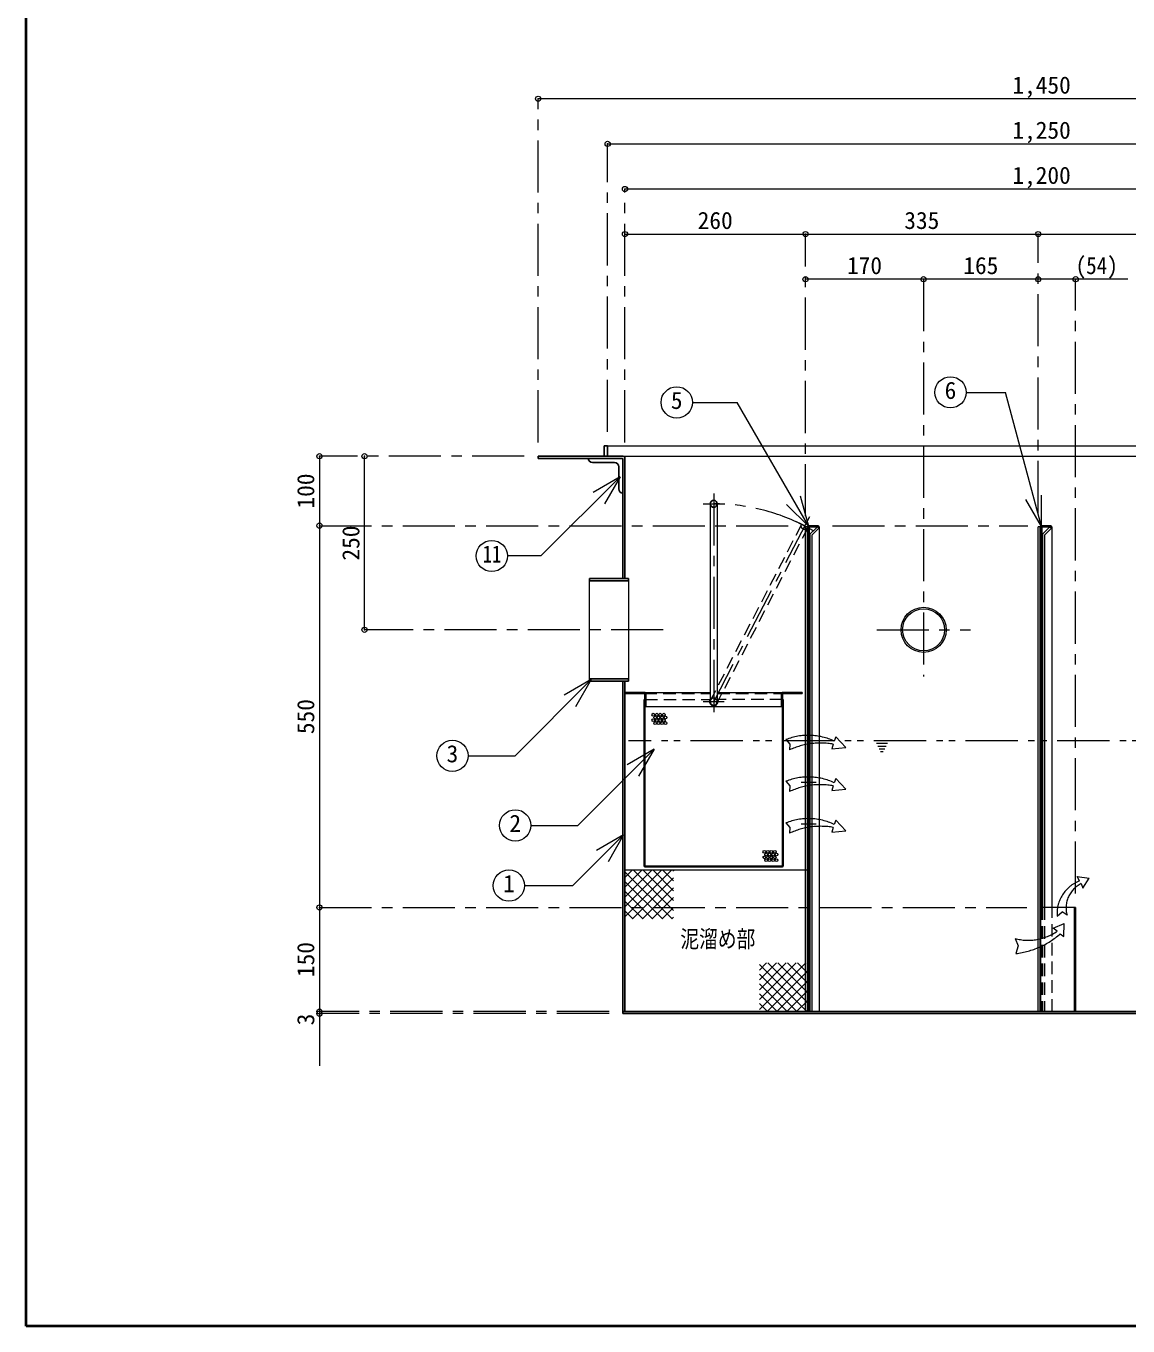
# Model space of a CAD drawing. Units: millimetres at full size, sheet at 1:15. Extents: x -3171 to 2904, y -2098 to 2117.
# Drawn here: x -3171 to -1584, y -2098 to -225 of the extents above; entities that cross this region are included whole.
import ezdxf
from ezdxf.enums import TextEntityAlignment as Align

# ---------------------------------------------------------------- set-up
doc = ezdxf.new("R2010")
doc.units = ezdxf.units.MM
doc.header["$LTSCALE"] = 15
doc.header["$PDMODE"] = 32
doc.header["$PDSIZE"] = 7.5
for name, pattern in [('CHAIN1', [8, 5, -1, 1, -1]), ('DASHED1', [1.8, 1.2, -0.6]), ('DOUBLE_CHAIN1', [8.8, 5, -1, 0.6, -0.6, 0.6, -1])]:
    doc.linetypes.add(name, pattern=pattern)
doc.layers.add('0-6_補助線', color=4, linetype='Continuous', lineweight=9)
doc.styles.add('ＭＳ ゴシック', font='')
doc.styles.get('ＭＳ ゴシック').set_extended_font_data('MS Gothic')

msp = doc.modelspace()

# ---------------------------------------------------------------- linework, layer by layer
at = {"layer": '0-6_補助線', "color": 1, "lineweight": 40}
for p, q in [((-3170.88, -2097.95), (-3170.88, 2117.05)), ((2904.12, -2097.95), (-3170.88, -2097.95))]:
    msp.add_line(p, q, dxfattribs=at)
at = {"layer": '0-6_補助線', "linetype": 'CHAIN1'}
for p, q in [((-2433.38, -824.95), (-2433.38, -329.95)), ((-2333.38, -809.95), (-2333.38, -394.95)), ((-2308.38, -824.95), (-2308.38, -459.95)), ((-2048.38, -931.45), (-2048.38, -524.95)), ((-1713.38, -926.45), (-1713.38, -524.95)), ((-1878.38, -589.95), (-1878.38, -1162.45)), ((-1659.63, -1474.95), (-1659.63, -589.95)), ((-2453.38, -844.95), (-2748.38, -844.95)), ((-2180.63, -898.45), (-2180.63, -1213.45)), ((-2195.63, -913.45), (-2165.63, -913.45)), ((-2042.74, -932.02), (-2180.63, -1198.45)), ((-2748.38, -944.95), (-2063.13, -944.95)), ((-2062.95, -938.45), (-2036.31, -952.24)), ((-2009.63, -944.95), (-1728.13, -944.95)), ((-2253.38, -1094.95), (-2683.38, -1094.95)), ((-1945.88, -1094.95), (-1810.88, -1094.95)), ((-2195.63, -1198.45), (-2165.63, -1198.45)), ((-2033.13, -1314.95), (-2054.63, -1314.95)), ((-2033.13, -1374.95), (-2054.63, -1374.95)), ((-2748.38, -1494.95), (-1729.63, -1494.95)), ((-2331.38, -1644.95), (-2748.38, -1644.95)), ((-2331.38, -1647.95), (-2748.38, -1647.95))]:
    msp.add_line(p, q, dxfattribs=at)
at = {"layer": '0-6_補助線'}
for p, q in [((-983.38, -329.95), (-2433.38, -329.95)), ((-2333.38, -394.95), (-1083.38, -394.95)), ((-1108.38, -459.95), (-2308.38, -459.95)), ((-2308.38, -524.95), (-2048.38, -524.95)), ((-2048.38, -524.95), (-1713.38, -524.95)), ((-1713.38, -524.95), (-1373.38, -524.95)), ((-1878.38, -589.95), (-2048.38, -589.95)), ((-1713.38, -589.95), (-1878.38, -589.95)), ((-1584.38, -589.95), (-1713.38, -589.95)), ((-2333.38, -829.95), (-1083.38, -829.95)), ((-2748.38, -844.95), (-2748.38, -944.95)), ((-2683.38, -1094.95), (-2683.38, -844.95)), ((-2311.38, -844.95), (-1105.38, -844.95)), ((-2748.38, -944.95), (-2748.38, -1494.95)), ((-2045.38, -946.45), (-2044.63, -946.45)), ((-2029.63, -946.45), (-2028.38, -946.45)), ((-2028.38, -1644.95), (-2028.38, -946.45)), ((-1710.38, -946.45), (-1709.63, -946.45)), ((-1694.63, -946.45), (-1693.38, -946.45)), ((-1693.38, -1494.95), (-1693.38, -946.45)), ((-2279.63, -1185.45), (-2185.63, -1185.45)), ((-2175.63, -1185.45), (-2081.63, -1185.45)), ((-2278.13, -1205.45), (-2083.13, -1205.45)), ((-2308.38, -1508.28), (-2241.56, -1441.45)), ((-2308.38, -1494.14), (-2255.7, -1441.45)), ((-2308.38, -1480), (-2269.84, -1441.45)), ((-2308.38, -1465.85), (-2283.98, -1441.45)), ((-2308.38, -1451.71), (-2298.13, -1441.45)), ((-2044.63, -1441.45), (-2308.38, -1441.45)), ((-2296.21, -1441.45), (-2238.38, -1499.28)), ((-2282.07, -1441.45), (-2238.38, -1485.14)), ((-2267.92, -1441.45), (-2238.38, -1471)), ((-2253.78, -1441.45), (-2238.38, -1456.85)), ((-2239.64, -1441.45), (-2238.38, -1442.71)), ((-2308.38, -1443.42), (-2240.35, -1511.45)), ((-2308.38, -1457.56), (-2254.49, -1511.45)), ((-2297.41, -1511.45), (-2238.38, -1452.42)), ((-2308.38, -1471.71), (-2268.63, -1511.45)), ((-2283.27, -1511.45), (-2238.38, -1466.56)), ((-2748.38, -1494.95), (-2748.38, -1644.95)), ((-2308.38, -1485.85), (-2282.78, -1511.45)), ((-2269.13, -1511.45), (-2238.38, -1480.71)), ((-2254.99, -1511.45), (-2238.38, -1494.85)), ((-2308.38, -1499.99), (-2296.92, -1511.45)), ((-2240.85, -1511.45), (-2238.38, -1508.99)), ((-2114.63, -1641.78), (-2047.81, -1574.95)), ((-2114.63, -1627.64), (-2061.95, -1574.95)), ((-2114.63, -1613.5), (-2076.09, -1574.95)), ((-2114.63, -1599.35), (-2090.23, -1574.95)), ((-2114.63, -1585.21), (-2104.38, -1574.95)), ((-2114.63, -1576.92), (-2046.6, -1644.95)), ((-2114.63, -1591.06), (-2060.74, -1644.95)), ((-2103.66, -1644.95), (-2044.63, -1585.92)), ((-2102.46, -1574.95), (-2044.63, -1632.78)), ((-2088.32, -1574.95), (-2044.63, -1618.64)), ((-2074.17, -1574.95), (-2044.63, -1604.5)), ((-2060.03, -1574.95), (-2044.63, -1590.35)), ((-2045.89, -1574.95), (-2044.63, -1576.21)), ((-2114.63, -1605.21), (-2074.88, -1644.95)), ((-2089.52, -1644.95), (-2044.63, -1600.06)), ((-2114.63, -1619.35), (-2089.03, -1644.95)), ((-2075.38, -1644.95), (-2044.63, -1614.21)), ((-2061.24, -1644.95), (-2044.63, -1628.35)), ((-2748.38, -1644.95), (-2748.38, -1722.95)), ((-2114.63, -1633.49), (-2103.17, -1644.95)), ((-2047.1, -1644.95), (-2044.63, -1642.49))]:
    msp.add_line(p, q, dxfattribs=at)
at = {"layer": '0-6_補助線', "color": 7, "lineweight": 18}
for p, q in [((-2211.36, -767.34), (-2147.07, -767.34)), ((-2043.85, -946.12), (-2147.07, -767.34)), ((-1817.18, -752.89), (-1760.4, -752.89)), ((-1708.6, -946.2), (-1760.4, -752.89)), ((-2315.34, -874.55), (-2354.31, -897.05)), ((-2315.34, -874.55), (-2337.84, -913.52)), ((-2185.63, -913.45), (-2185.63, -1198.45)), ((-2175.63, -913.45), (-2175.63, -1198.45)), ((-2043.85, -946.12), (-2075.67, -914.3)), ((-2043.85, -946.12), (-2055.5, -902.66)), ((-1708.6, -946.2), (-1731.1, -907.23)), ((-1708.6, -946.2), (-1708.6, -901.2)), ((-2045.38, -946.45), (-2048.38, -946.45)), ((-2048.38, -1644.95), (-2048.38, -946.45)), ((-2045.38, -1644.95), (-2045.38, -946.45)), ((-2041.5, -956.58), (-2031.38, -946.45)), ((-2038.94, -958.26), (-2029.26, -948.58)), ((-2031.38, -946.45), (-2029.26, -948.58)), ((-1710.38, -946.45), (-1713.38, -946.45)), ((-1713.38, -1644.95), (-1713.38, -946.45)), ((-1710.38, -1644.95), (-1710.38, -946.45)), ((-1706.5, -956.58), (-1696.38, -946.45)), ((-1703.94, -958.26), (-1694.26, -948.58)), ((-1696.38, -946.45), (-1694.26, -948.58)), ((-2042.38, -958.7), (-2042.38, -1644.95)), ((-2039.38, -959.32), (-2039.38, -1644.95)), ((-1707.38, -958.7), (-1707.38, -1494.95)), ((-1704.38, -959.32), (-1704.38, -1494.95)), ((-2359.38, -1165.45), (-2359.38, -1024.45)), ((-2303.38, -1024.45), (-2303.38, -1165.45)), ((-2356.95, -1166.77), (-2466.62, -1276.43)), ((-2356.95, -1166.77), (-2395.92, -1189.27)), ((-2356.95, -1166.77), (-2379.45, -1205.74)), ((-2081.63, -1195.45), (-2080.63, -1195.45)), ((-2266.46, -1267.07), (-2376.12, -1376.74)), ((-2266.46, -1267.07), (-2305.43, -1289.57)), ((-2266.46, -1267.07), (-2288.96, -1306.05)), ((-2534.37, -1276.43), (-2466.62, -1276.43)), ((-2443.88, -1376.74), (-2376.12, -1376.74)), ((-2310.3, -1390.33), (-2383.48, -1463.51)), ((-2310.3, -1390.33), (-2349.27, -1412.83)), ((-2310.3, -1390.33), (-2332.8, -1429.3)), ((-2452.98, -1463.51), (-2383.48, -1463.51)), ((-1709.63, -1644.95), (-1709.63, -1494.95)), ((-1661.13, -1494.95), (-1708.13, -1494.95))]:
    msp.add_line(p, q, dxfattribs=at)
at = {"layer": '0-6_補助線', "color": 5, "lineweight": 25}
for p, q in [((-2338.38, -844.95), (-2338.38, -829.95)), ((-2338.38, -829.95), (-2333.38, -829.95)), ((-2333.38, -844.95), (-2333.38, -829.95)), ((-2433.38, -847.95), (-2433.38, -844.95)), ((-2311.38, -844.95), (-2433.38, -844.95)), ((-2312.88, -847.95), (-2433.38, -847.95)), ((-2323.38, -853.95), (-2355.38, -853.95)), ((-2317.38, -891.95), (-2317.38, -859.95)), ((-2311.38, -849.45), (-2311.38, -1020.95)), ((-2308.38, -847.95), (-2308.38, -1020.95)), ((-2044.63, -946.45), (-2044.63, -1644.95)), ((-2043.13, -944.95), (-2029.63, -944.95)), ((-2043.13, -947.2), (-2043.13, -1644.95)), ((-2042.38, -946.45), (-2029.63, -946.45)), ((-2029.63, -946.45), (-2029.63, -944.95)), ((-1709.63, -946.45), (-1709.63, -1494.95)), ((-1708.13, -944.95), (-1694.63, -944.95)), ((-1708.13, -947.2), (-1708.13, -1494.95)), ((-1707.38, -946.45), (-1694.63, -946.45)), ((-1694.63, -946.45), (-1694.63, -944.95)), ((-2303.38, -1020.95), (-2359.38, -1020.95)), ((-2359.38, -1020.95), (-2359.38, -1024.45)), ((-2303.38, -1024.45), (-2359.38, -1024.45)), ((-2303.38, -1020.95), (-2303.38, -1024.45)), ((-2303.38, -1165.45), (-2359.38, -1165.45)), ((-2359.38, -1165.45), (-2359.38, -1168.95)), ((-2303.38, -1168.95), (-2359.38, -1168.95)), ((-2311.38, -1168.95), (-2311.38, -1647.95)), ((-2308.38, -1644.95), (-2308.38, -1168.95)), ((-2303.38, -1165.45), (-2303.38, -1168.95)), ((-2308.13, -1185.45), (-2308.13, -1186.95)), ((-2279.63, -1185.45), (-2308.13, -1185.45)), ((-2280.38, -1186.95), (-2308.13, -1186.95)), ((-2280.63, -1195.45), (-2279.63, -1195.45)), ((-2280.63, -1435.45), (-2280.63, -1195.45)), ((-2279.63, -1434.95), (-2279.63, -1187.7)), ((-2278.13, -1186.95), (-2278.13, -1205.45)), ((-2083.13, -1186.95), (-2083.13, -1205.45)), ((-2081.63, -1185.45), (-2053.13, -1185.45)), ((-2081.63, -1187.7), (-2081.63, -1434.95)), ((-2080.88, -1186.95), (-2053.13, -1186.95)), ((-2080.63, -1435.45), (-2080.63, -1195.45)), ((-2053.13, -1185.45), (-2053.13, -1186.95)), ((-2279.63, -1205.45), (-2278.13, -1205.45)), ((-2083.13, -1205.45), (-2081.63, -1205.45)), ((-2081.63, -1436.45), (-2279.63, -1436.45)), ((-2082.13, -1435.45), (-2279.13, -1435.45)), ((-1708.13, -1494.95), (-1709.63, -1494.95)), ((-1659.63, -1494.95), (-1661.13, -1494.95)), ((-1661.13, -1494.95), (-1661.13, -1644.95)), ((-1659.63, -1494.95), (-1659.63, -1644.95)), ((-1105.38, -1644.95), (-2311.38, -1644.95)), ((-1105.38, -1647.95), (-2311.38, -1647.95))]:
    msp.add_line(p, q, dxfattribs=at)
at = {"layer": '0-6_補助線', "linetype": 'DASHED1'}
for p, q in [((-2054.07, -943.05), (-2185.07, -1196.16)), ((-2045.19, -947.64), (-2176.19, -1200.75)), ((-2280.38, -1186.95), (-2185.63, -1186.95)), ((-2279.63, -1195.45), (-2186.63, -1195.45)), ((-2186.63, -1195.45), (-2186.63, -1198.45)), ((-2175.63, -1186.95), (-2080.88, -1186.95)), ((-2174.63, -1195.45), (-2174.63, -1198.45)), ((-2081.63, -1195.45), (-2174.63, -1195.45)), ((-1708.13, -1494.95), (-1708.13, -1644.95)), ((-1707.38, -1494.95), (-1707.38, -1644.95)), ((-1704.38, -1494.95), (-1704.38, -1644.95)), ((-1693.38, -1644.95), (-1693.38, -1494.95))]:
    msp.add_line(p, q, dxfattribs=at)
at = {"layer": '0-6_補助線', "color": 7, "linetype": 'DASHED1', "lineweight": 18}
for p, q in [((-2043.13, -1242.45), (-2044.63, -1242.45)), ((-2043.13, -1267.45), (-2044.63, -1267.45)), ((-2043.13, -1302.45), (-2044.63, -1302.45)), ((-2043.13, -1327.45), (-2044.63, -1327.45)), ((-2043.13, -1362.45), (-2044.63, -1362.45)), ((-2043.13, -1387.45), (-2044.63, -1387.45))]:
    msp.add_line(p, q, dxfattribs=at)
at = {"layer": '0-6_補助線', "linetype": 'DOUBLE_CHAIN1'}
for p, q in [((-2004.84, -1249.08), (-2006.98, -1255.34)), ((-2004.84, -1249.08), (-1990.32, -1264.67)), ((-1346.88, -1254.95), (-2303.38, -1254.95)), ((-2008.46, -1259.66), (-2010.73, -1266.28)), ((-2010.73, -1266.28), (-1990.32, -1264.67)), ((-1930.38, -1258.95), (-1946.38, -1258.95)), ((-1932.38, -1262.95), (-1944.38, -1262.95)), ((-1934.38, -1266.95), (-1942.38, -1266.95)), ((-1936.38, -1270.95), (-1940.38, -1270.95)), ((-2004.84, -1309.08), (-2006.98, -1315.34)), ((-2004.84, -1309.08), (-1990.32, -1324.67)), ((-2008.46, -1319.66), (-2010.73, -1326.28)), ((-2010.73, -1326.28), (-1990.32, -1324.67)), ((-2008.46, -1379.66), (-2010.73, -1386.28)), ((-2010.73, -1386.28), (-1990.32, -1384.67)), ((-2004.84, -1369.08), (-2006.98, -1375.34)), ((-2004.84, -1369.08), (-1990.32, -1384.67)), ((-1653.87, -1456.78), (-1657.42, -1450.36)), ((-1657.42, -1450.36), (-1639.76, -1452.61)), ((-1686.05, -1507.52), (-1678.94, -1501.42)), ((-1671.81, -1506.29), (-1678.94, -1501.42)), ((-1691.62, -1525.03), (-1675.72, -1518.12)), ((-1686.05, -1529.18), (-1691.62, -1525.03))]:
    msp.add_line(p, q, dxfattribs=at)
at = {"layer": '0-6_補助線', "color": 7, "lineweight": 18}
msp.add_lwpolyline([(-2315.34, -874.55), (-2429.43, -988.64), (-2477.66, -988.64)], dxfattribs=at)
at = {"layer": '0-6_補助線', "linetype": 'DOUBLE_CHAIN1'}
for points in [[(-2076.58, -1253.19), (-2071.17, -1259.84), (-2071.4, -1267.96)], [(-2076.58, -1313.19), (-2071.17, -1319.84), (-2071.4, -1327.96)], [(-2076.58, -1373.19), (-2071.17, -1379.84), (-2071.4, -1387.96)], [(-1651.39, -1460.5), (-1649.07, -1467.06), (-1639.76, -1452.61)], [(-1681.72, -1532.89), (-1676.21, -1536.75), (-1675.72, -1518.12)], [(-1746.69, -1539.7), (-1742.2, -1550.4), (-1745.45, -1561.36)]]:
    msp.add_lwpolyline(points, dxfattribs=at)
at = {"layer": '0-6_補助線', "color": 7, "lineweight": 18}
for centre in [(-1839.68, -752.89), (-2233.86, -767.34), (-2500.16, -988.64), (-2556.87, -1276.43), (-2466.38, -1376.74), (-2475.48, -1463.51)]:
    msp.add_circle(centre, 22.5, dxfattribs=at)
at = {"layer": '0-6_補助線', "color": 5, "lineweight": 25}
msp.add_circle((-2180.63, -913.45), 5, dxfattribs=at)
at = {"layer": '0-6_補助線', "linetype": 'DASHED1'}
msp.add_circle((-2049.63, -945.35), 5, dxfattribs=at)
at = {"layer": '0-6_補助線'}
for centre, radius in [((-1878.38, -1094.95), 32.5), ((-1878.38, -1094.95), 30.25), ((-2267.56, -1217.27), 2), ((-2262.56, -1217.27), 2), ((-2257.56, -1217.27), 2), ((-2252.56, -1217.27), 2), ((-2267.56, -1225.27), 2), ((-2265.06, -1221.27), 2), ((-2265.06, -1229.27), 2), ((-2262.56, -1225.27), 2), ((-2260.06, -1221.27), 2), ((-2260.06, -1229.27), 2), ((-2257.56, -1225.27), 2), ((-2255.06, -1221.27), 2), ((-2255.06, -1229.27), 2), ((-2252.56, -1225.27), 2), ((-2250.06, -1221.27), 2), ((-2250.06, -1229.27), 2), ((-2107.64, -1414.78), 2), ((-2107.64, -1422.78), 2), ((-2105.14, -1418.78), 2), ((-2102.64, -1414.78), 2), ((-2102.64, -1422.78), 2), ((-2100.14, -1418.78), 2), ((-2097.64, -1414.78), 2), ((-2097.64, -1422.78), 2), ((-2095.14, -1418.78), 2), ((-2092.64, -1414.78), 2), ((-2092.64, -1422.78), 2), ((-2090.14, -1418.78), 2), ((-2105.14, -1426.78), 2), ((-2100.14, -1426.78), 2), ((-2095.14, -1426.78), 2), ((-2090.14, -1426.78), 2)]:
    msp.add_circle(centre, radius, dxfattribs=at)
at = {"layer": '0-6_補助線', "color": 5, "lineweight": 25}
for centre, radius, start, end in [((-2355.38, -847.95), 6, 180, 270), ((-2323.38, -859.95), 6, 0, 90), ((-2312.88, -849.45), 1.5, 0, 90), ((-2311.38, -847.95), 3, 0, 90), ((-2311.38, -891.95), 6, 180, 270), ((-2043.13, -946.45), 1.5, 90, 180), ((-2042.38, -947.2), 0.75, 90, 180), ((-1708.13, -946.45), 1.5, 90, 180), ((-1707.38, -947.2), 0.75, 90, 180), ((-2280.38, -1187.7), 0.75, 0, 90), ((-2279.63, -1186.95), 1.5, 0, 90), ((-2081.63, -1186.95), 1.5, 90, 180), ((-2080.88, -1187.7), 0.75, 90, 180), ((-2279.63, -1435.45), 1, 180, 270), ((-2279.13, -1434.95), 0.5, 180, 270), ((-2082.13, -1434.95), 0.5, 270, 0), ((-2081.63, -1435.45), 1, 270, 0)]:
    msp.add_arc(centre, radius, start, end, dxfattribs=at)
at = {"layer": '0-6_補助線', "linetype": 'CHAIN1'}
msp.add_arc((-2180.63, -1198.45), 285, 62.63553, 90, dxfattribs=at)
at = {"layer": '0-6_補助線', "color": 7, "lineweight": 18}
for centre, radius, start, end in [((-2039.38, -958.7), 3, 135, 180), ((-2037.88, -959.32), 1.5, 135, 180), ((-1704.38, -958.7), 3, 135, 180), ((-1702.88, -959.32), 1.5, 135, 180), ((-2180.63, -1198.45), 5, 180, 0)]:
    msp.add_arc(centre, radius, start, end, dxfattribs=at)
at = {"layer": '0-6_補助線', "linetype": 'DASHED1'}
for radius, start, end in [(6, 180, 0), (5, 0, 180)]:
    msp.add_arc((-2180.63, -1198.45), radius, start, end, dxfattribs=at)
at = {"layer": '0-6_補助線', "linetype": 'DOUBLE_CHAIN1'}
for centre, radius, start, end in [((-2044.27, -1334.79), 87.77, 64.85969, 111.59831), ((-2026.68, -1364.37), 106.28, 80.13223, 114.88381), ((-2044.27, -1394.79), 87.77, 64.85969, 111.59831), ((-2026.68, -1424.37), 106.28, 80.13223, 114.88381), ((-2044.27, -1454.79), 87.77, 64.85969, 111.59831), ((-2026.68, -1484.37), 106.28, 80.13223, 114.88381), ((-1636.15, -1503.59), 50.05, 110.73128, 184.50736), ((-1633.77, -1495.8), 39.46, 116.52955, 195.40187), ((-1727.67, -1469.27), 72.95, 254.88934, 304.79293), ((-1758.83, -1445.8), 116.33, 276.6062, 311.52506)]:
    msp.add_arc(centre, radius, start, end, dxfattribs=at)
at = {"layer": '0-6_補助線', "color": 1}
for p in [(-2433.38, -329.95), (-2333.38, -394.95), (-2308.38, -459.95), (-2308.38, -524.95), (-2048.38, -524.95), (-1713.38, -524.95), (-2048.38, -589.95), (-1878.38, -589.95), (-1713.38, -589.95), (-1659.38, -589.95), (-2748.38, -844.95), (-2683.38, -844.95), (-2748.38, -944.95), (-2683.38, -1094.95), (-2748.38, -1494.95), (-2748.38, -1644.95), (-2748.38, -1647.95)]:
    msp.add_point(p, dxfattribs=at)

# ---------------------------------------------------------------- texts
at = {"layer": '0-6_補助線', "color": 7, "style": 'ＭＳ ゴシック'}
for s, p in [('1,450', (-1750.57, -329.95)), ('1,250', (-1750.57, -394.95)), ('1,200', (-1750.57, -459.95)), ('260', (-2203.7, -524.95)), ('335', (-1906.2, -524.95)), ('170', (-1988.7, -589.95)), ('165', (-1821.2, -589.95)), ('6', (-1848.12, -769.77)), ('5', (-2242.3, -784.22)), ('3', (-2565.31, -1293.31)), ('2', (-2474.82, -1393.61)), ('1', (-2483.92, -1480.38))]:
    msp.add_text(s, height=24.74, dxfattribs=at).set_placement(p, align=Align.BOTTOM_LEFT)
for s, width, p in [('(54)', 0.9, (-1659.38, -589.95)), ('11', 0.8, (-2513.28, -1005.51)), ('泥溜め部', 0.8, (-2228.63, -1560.08))]:
    msp.add_text(s, height=24.74, dxfattribs=dict(at, width=width)).set_placement(p, align=Align.BOTTOM_LEFT)
for s, p in [('100', (-2748.38, -920.27)), ('250', (-2683.38, -995.27)), ('550', (-2748.38, -1245.27)), ('150', (-2748.38, -1595.27)), ('3', (-2748.38, -1664.83))]:
    msp.add_text(s, height=24.74, rotation=90, dxfattribs=at).set_placement(p, align=Align.BOTTOM_LEFT)

doc.saveas('drawing.dxf')
